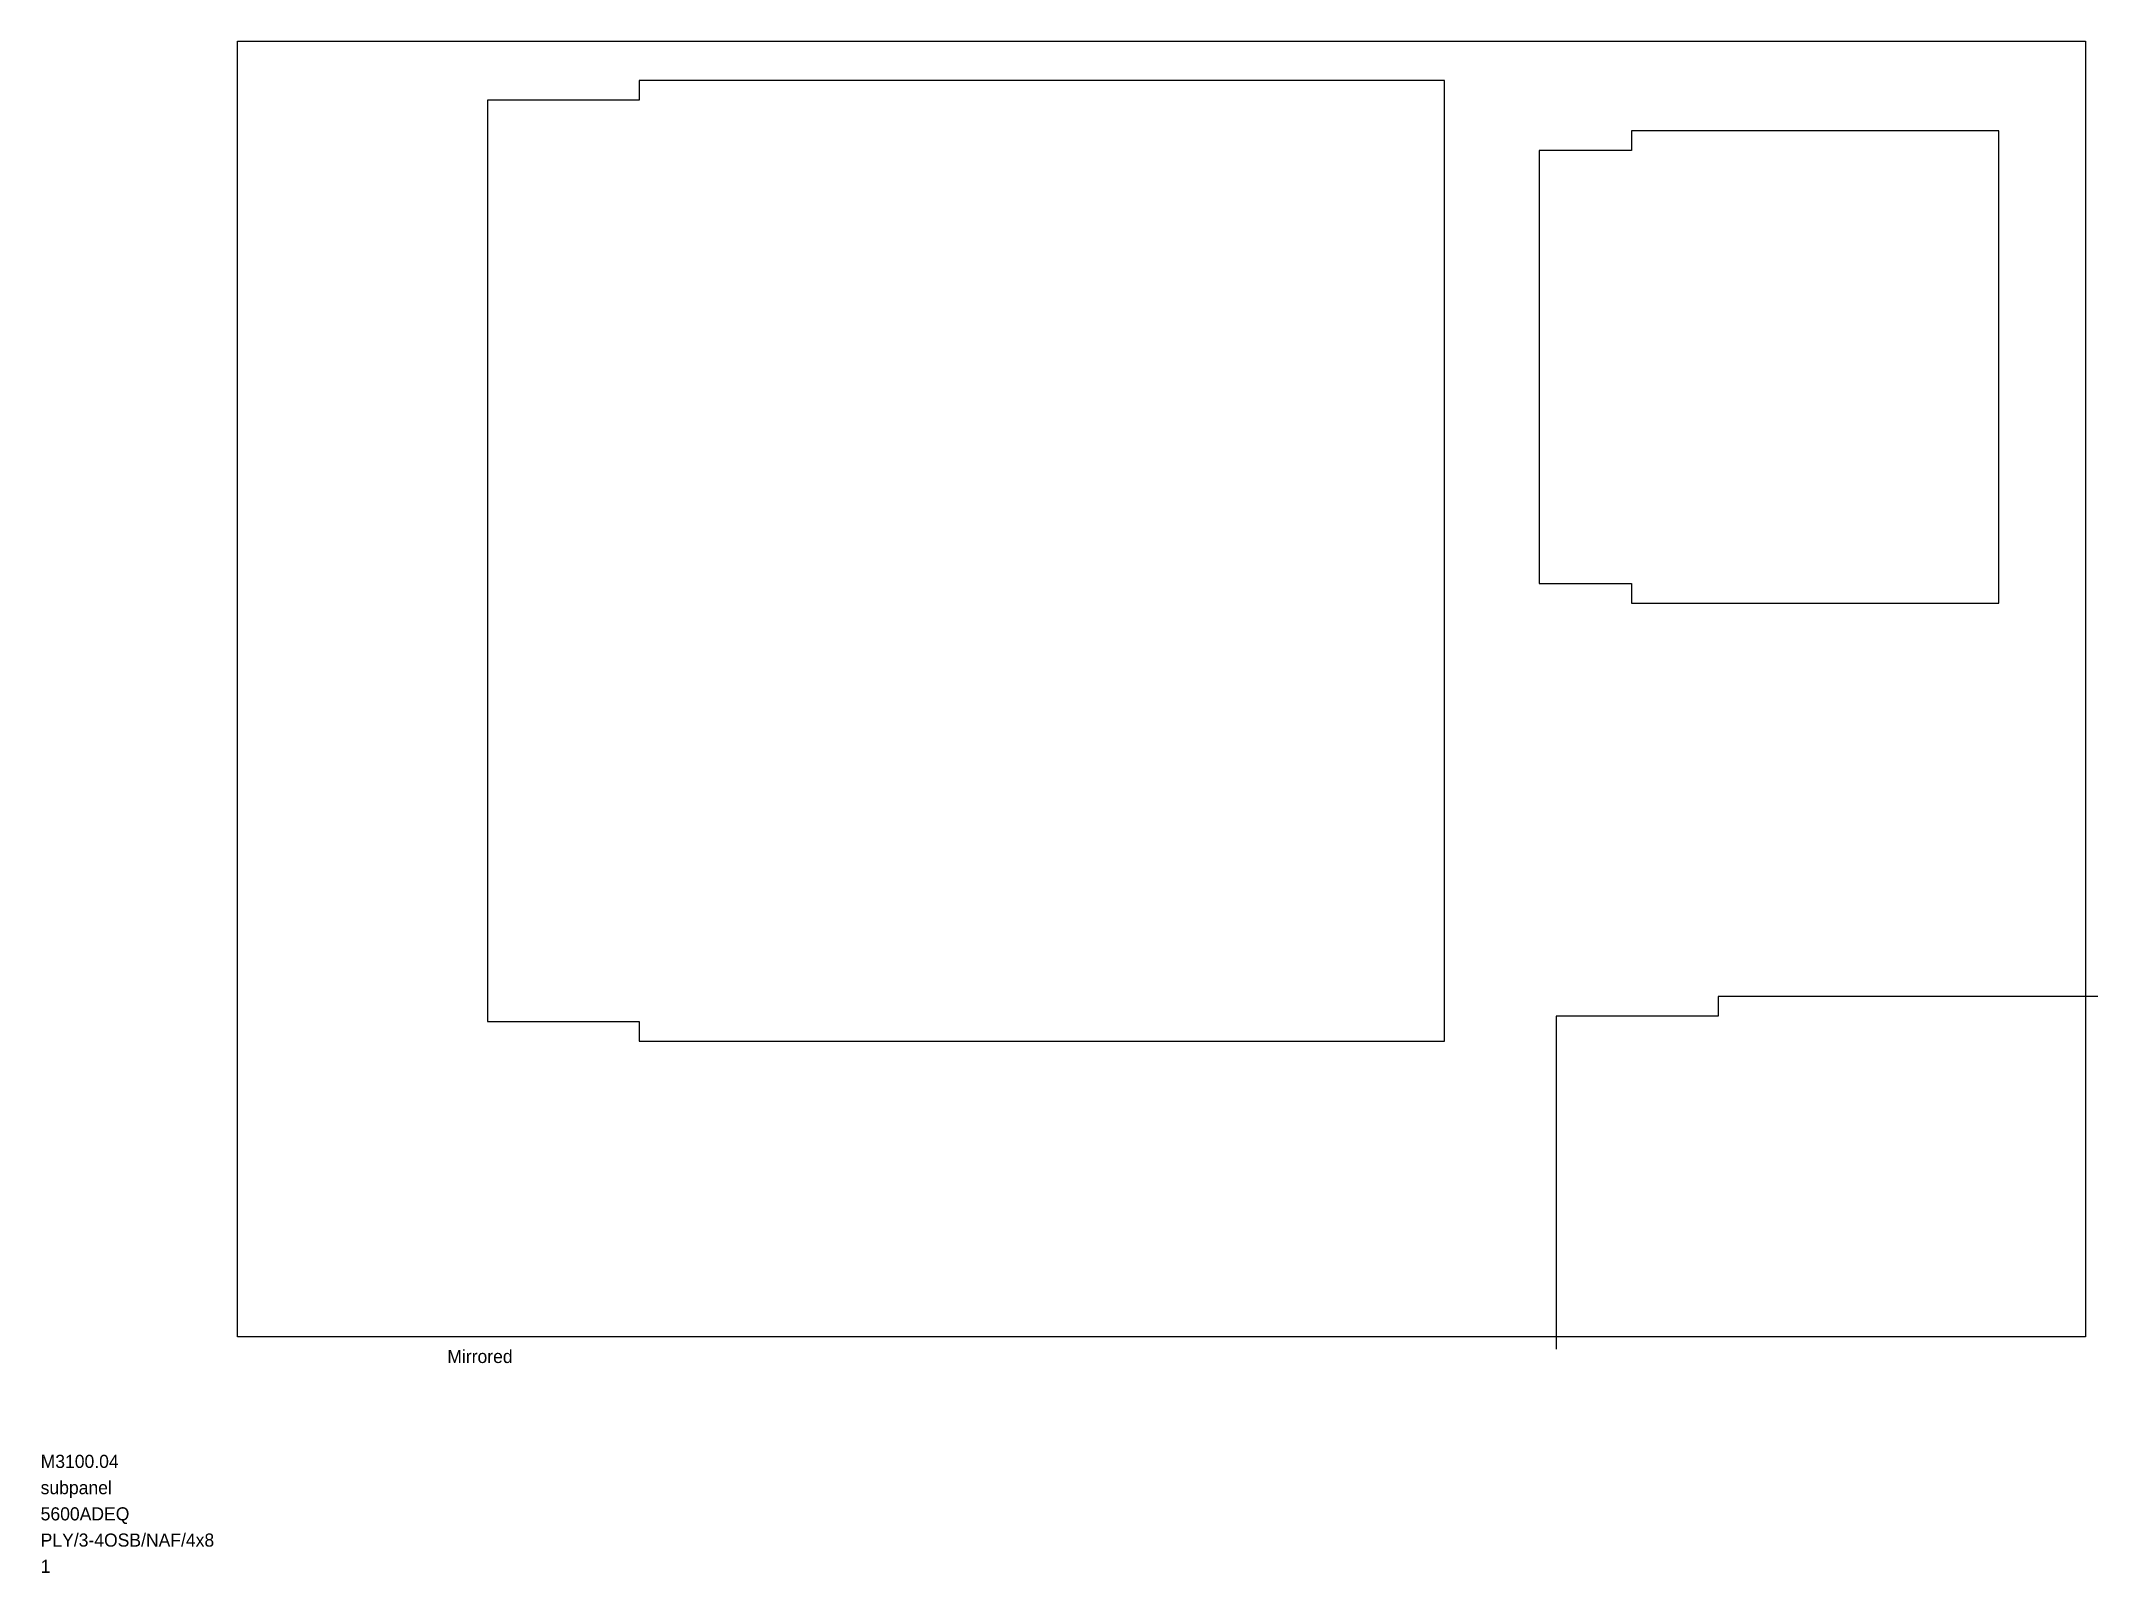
# Model space of a CAD drawing. Header units: metres. Extents: x -7.5 to 70.9, y -9 to 49.4.
import ezdxf

# ---------------------------------------------------------------- set-up
doc = ezdxf.new("R2010")
doc.units = ezdxf.units.M

msp = doc.modelspace()

# ---------------------------------------------------------------- linework, layer by layer
at = {"layer": 'BORDER_Z0P74', "color": 7}
msp.add_lwpolyline([(0, 0), (0, 49.3903), (70.4346, 49.3903), (70.4346, 0)], close=True, dxfattribs=at)
at = {"layer": 'ROUTE_Z0P75LT130RAMP', "color": 3}
for points in [[(46.004665, 28.574893), (46.004665, 29.574893), (46.004665, 47.886942), (15.314135, 47.886942), (15.314135, 47.136942), (9.531846, 47.136942), (9.531846, 12.012844), (15.314135, 12.012844), (15.314135, 11.262844), (46.004665, 11.262844), (46.004665, 29.574893)], [(67.12872, 35.965667), (67.12872, 36.965667), (67.12872, 45.965867), (53.12872, 45.965867), (53.12872, 45.215867), (49.61264, 45.215867), (49.61264, 28.715467), (53.12872, 28.715467), (53.12872, 27.965467), (67.12872, 27.965467), (67.12872, 36.965667)], [(70.909585, 12.966187), (70.534585, 12.966187), (56.434585, 12.966187), (56.434585, 12.216187), (50.26836, 12.216187), (50.26836, -0.099959), (50.26836, -0.474959)]]:
    msp.add_lwpolyline(points, dxfattribs=at)

# ---------------------------------------------------------------- texts
at = {"layer": 'DESCRIPTION', "color": 1}
msp.add_text('subpanel', height=0.5, dxfattribs=at).set_placement((-7.5, -6))
at = {"layer": 'FILENAME', "color": 1}
msp.add_text('5600ADEQ', height=0.5, dxfattribs=at).set_placement((-7.5, -7))
at = {"layer": 'ITEMNUMBER', "color": 1}
msp.add_text('M3100.04', height=0.5, dxfattribs=at).set_placement((-7.5, -5))
at = {"layer": 'MATERIALNAME', "color": 1}
msp.add_text('PLY/3-4OSB/NAF/4x8', height=0.5, dxfattribs=at).set_placement((-7.5, -8))
at = {"layer": 'Qty', "color": 1}
msp.add_text('1', height=0.5, dxfattribs=at).set_placement((-7.5, -9))
at = {"layer": 'RUNFIELD', "color": 1}
msp.add_text('Mirrored', height=0.5, dxfattribs=at).set_placement((8, -1))

doc.saveas('drawing.dxf')
